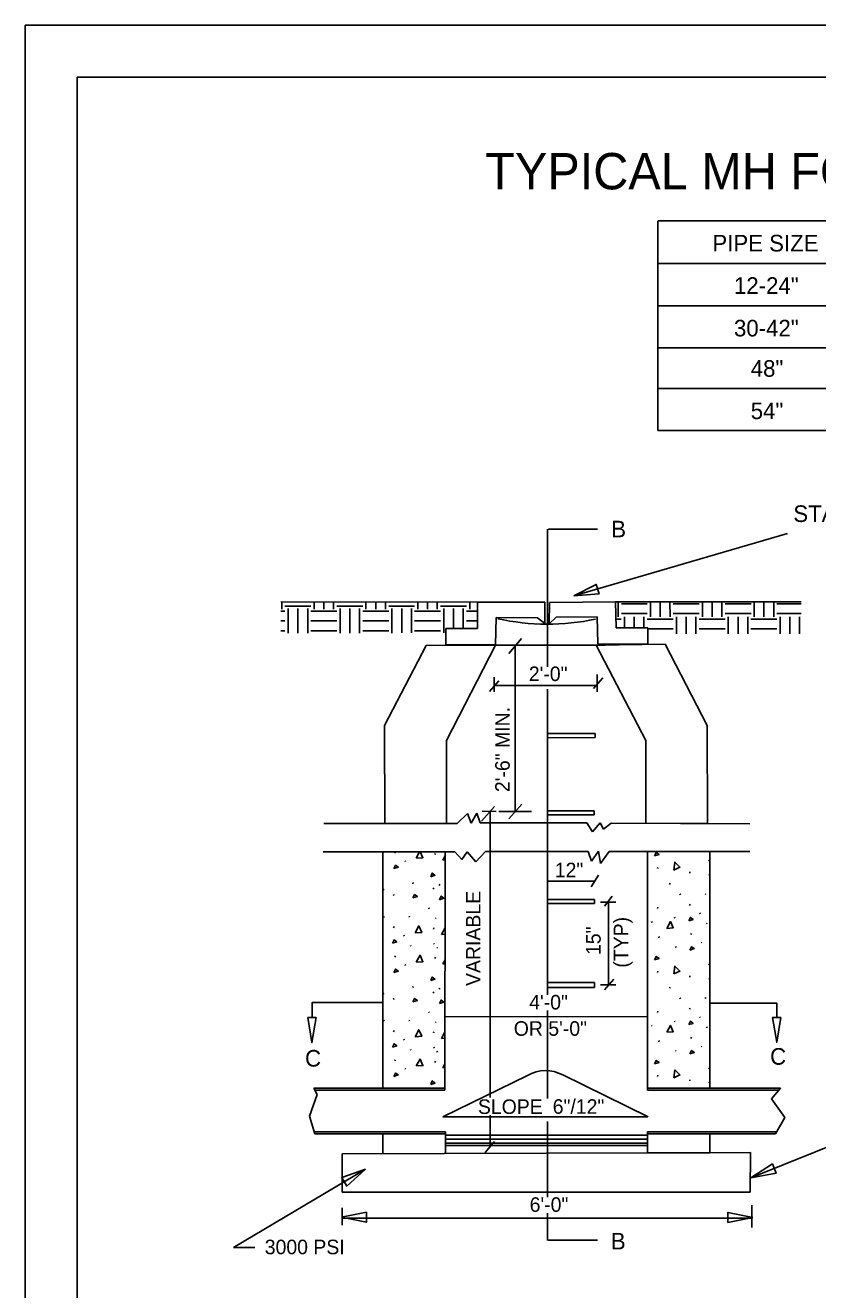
# Model space of a CAD drawing. Extents: x 0 to 8.5, y 0 to 11.
# Drawn here: x 0 to 3.82, y 4.91 to 11 of the extents above; entities that cross this region are included whole.
import ezdxf

# ---------------------------------------------------------------- set-up
doc = ezdxf.new("R2010")
doc.units = 0
for name, color, linetype in [('Level 1', 7, 'Continuous'), ('Level 2', 7, 'Continuous'), ('Level 34', 7, 'Continuous'), ('SHEET BORDER', 7, 'Continuous'), ('SHEET INDEX', 7, 'Continuous'), ('SHEET NOTES', 7, 'Continuous'), ('SHEET TRIM BORDER', 7, 'Continuous')]:
    doc.layers.add(name, color=color, linetype=linetype)

msp = doc.modelspace()

# ---------------------------------------------------------------- linework, layer by layer
at = {"layer": 'Level 1'}
for p, q in [((2.1785, 8.2235), (1.2305, 8.2255)), ((2.8435, 8.2255), (3.7375, 8.2245))]:
    msp.add_line(p, q, dxfattribs=at)
at = {"layer": 'Level 2'}
for p, q in [((2.5155, 8.5745), (2.5155, 7.9125)), ((2.7565, 8.5755), (2.5195, 8.5755)), ((2.3295, 7.9765), (2.3895, 8.0495)), ((1.9315, 8.0155), (1.7295, 7.6295)), ((2.2655, 8.0165), (1.9315, 8.0155)), ((2.0285, 7.5585), (2.2655, 8.0165)), ((2.2655, 8.0165), (2.7505, 8.0175)), ((2.3595, 8.0165), (2.3595, 7.2185)), ((3.0825, 8.0215), (2.7505, 8.0175)), ((2.7505, 8.0175), (2.7915, 8.0175)), ((2.7505, 8.0175), (2.9885, 7.5575)), ((3.2845, 7.6295), (3.0825, 8.0215)), ((2.2585, 7.8625), (2.2585, 7.7915)), ((2.7815, 7.8595), (2.7365, 7.8075)), ((2.7545, 7.8755), (2.7545, 7.7925)), ((2.2805, 7.8455), (2.2355, 7.7935)), ((2.2585, 7.8225), (2.7545, 7.8225)), ((2.5155, 7.8055), (2.5155, 6.3335)), ((1.7295, 7.6295), (1.7315, 7.1635)), ((3.2855, 7.1645), (3.2845, 7.6295)), ((2.0285, 7.1635), (2.0285, 7.5585)), ((2.5155, 7.5915), (2.7455, 7.5915)), ((2.5155, 7.5715), (2.7455, 7.5725)), ((2.7455, 7.5915), (2.7455, 7.5725)), ((2.9885, 7.5575), (2.9885, 7.1595)), ((2.3915, 7.2515), (2.3285, 7.1805)), ((2.0805, 7.1585), (2.1305, 7.2065)), ((2.1305, 7.2065), (2.1485, 7.1595)), ((2.1485, 7.1595), (2.1745, 7.2085)), ((2.1745, 7.2085), (2.1915, 7.1615)), ((2.2605, 7.2405), (2.1975, 7.1695)), ((2.2685, 7.2165), (2.2015, 7.2175)), ((2.2385, 7.2155), (2.2385, 5.8405)), ((2.2815, 7.2165), (2.4385, 7.2165)), ((2.5135, 7.2195), (2.7405, 7.2195)), ((2.7405, 7.2005), (2.5135, 7.2005)), ((2.7405, 7.2195), (2.7405, 7.2005)), ((1.4375, 7.1585), (2.0805, 7.1585)), ((1.7315, 7.1585), (2.0285, 7.1585)), ((2.0285, 7.1585), (2.0285, 7.1635)), ((2.1915, 7.1615), (2.7055, 7.1615)), ((2.7055, 7.1615), (2.7325, 7.1185)), ((2.7325, 7.1185), (2.7685, 7.1615)), ((2.7685, 7.1615), (2.7845, 7.1315)), ((2.7845, 7.1315), (2.8215, 7.1605)), ((2.8215, 7.1605), (3.4905, 7.1575)), ((2.9885, 7.1595), (3.2855, 7.1585)), ((3.2855, 7.1585), (3.2855, 7.1645)), ((1.4345, 7.0215), (2.0695, 7.0215)), ((1.7215, 7.0215), (2.0225, 7.0215)), ((1.7225, 5.8845), (1.7215, 7.0215)), ((1.7795, 7.0155), (1.7825, 7.0215)), ((1.9725, 7.0085), (1.9755, 7.0145)), ((2.0225, 7.0215), (2.0215, 5.8745)), ((2.0695, 7.0215), (2.1035, 6.9855)), ((2.1035, 6.9855), (2.1285, 7.0215)), ((2.1285, 7.0215), (2.1705, 6.9735)), ((2.1705, 6.9735), (2.2165, 7.0235)), ((2.2165, 7.0235), (2.7105, 7.0235)), ((2.7105, 7.0235), (2.7275, 6.9765)), ((2.7275, 6.9765), (2.7615, 7.0255)), ((2.7615, 7.0255), (2.7705, 6.9665)), ((2.7705, 6.9665), (2.8125, 7.0235)), ((2.8125, 7.0235), (3.4905, 7.0235)), ((2.9975, 5.8745), (2.9965, 7.0235)), ((2.9965, 7.0235), (3.2975, 7.0235)), ((3.2975, 7.0235), (3.2975, 5.8845)), ((1.8295, 6.9795), (1.8315, 6.9755)), ((3.0445, 6.9415), (3.0465, 6.9475)), ((3.2925, 6.9765), (3.2955, 6.9825)), ((2.5165, 6.8815), (2.7435, 6.8815)), ((2.7255, 6.8535), (2.7615, 6.9095)), ((3.2005, 6.9255), (3.2015, 6.9195)), ((1.7735, 6.8175), (1.7745, 6.8115)), ((1.8665, 6.8685), (1.8685, 6.8745)), ((1.9655, 6.8425), (1.9685, 6.8485)), ((1.9935, 6.8605), (1.9965, 6.8665)), ((3.1035, 6.8655), (3.1065, 6.8715)), ((3.1525, 6.8195), (3.1555, 6.8145)), ((3.2755, 6.8205), (3.2775, 6.8165)), ((2.5155, 6.7935), (2.7425, 6.7935)), ((2.5155, 6.7735), (2.7425, 6.7735)), ((2.7425, 6.7735), (2.7425, 6.7935)), ((2.7715, 6.7805), (2.8445, 6.7805)), ((2.8265, 6.8085), (2.7905, 6.7605)), ((2.8085, 6.3815), (2.8085, 6.7795)), ((3.0445, 6.7495), (3.0475, 6.7555)), ((3.1995, 6.7645), (3.2025, 6.7705)), ((1.7255, 6.7115), (1.7285, 6.7065)), ((1.8485, 6.7125), (1.8515, 6.7085)), ((1.9435, 6.7525), (1.9455, 6.7485)), ((1.9755, 6.7045), (1.9785, 6.7005)), ((3.1265, 6.7075), (3.1295, 6.7035)), ((3.2495, 6.7285), (3.2515, 6.7245)), ((1.7735, 6.6565), (1.7765, 6.6625)), ((1.9665, 6.6505), (1.9685, 6.6565)), ((3.0165, 6.6865), (3.0195, 6.6825)), ((3.2815, 6.6795), (3.2845, 6.6755)), ((1.8235, 6.6205), (1.8255, 6.6165)), ((1.9675, 6.5815), (1.9695, 6.5775)), ((3.0515, 6.6085), (3.0535, 6.6145)), ((3.2065, 6.6235), (3.2095, 6.6295)), ((3.2555, 6.5875), (3.2585, 6.5835)), ((1.7795, 6.5155), (1.7825, 6.5215)), ((1.8555, 6.5715), (1.8575, 6.5675)), ((1.9725, 6.5085), (1.9755, 6.5145)), ((1.9825, 6.5625), (1.9855, 6.5585)), ((3.1325, 6.5665), (3.1355, 6.5625)), ((1.8295, 6.4795), (1.8315, 6.4755)), ((3.2925, 6.4765), (3.2955, 6.4825)), ((2.5155, 6.3935), (2.7415, 6.3935)), ((2.7415, 6.3935), (2.7415, 6.3695)), ((2.8355, 6.4095), (2.7905, 6.3575)), ((3.0445, 6.4415), (3.0465, 6.4475)), ((3.2005, 6.4255), (3.2015, 6.4195)), ((1.8665, 6.3685), (1.8685, 6.3745)), ((1.9655, 6.3425), (1.9685, 6.3485)), ((1.9935, 6.3605), (1.9965, 6.3665)), ((2.7425, 6.3695), (2.5155, 6.3695)), ((2.8445, 6.3815), (2.7715, 6.3815)), ((3.1035, 6.3655), (3.1065, 6.3715)), ((1.7735, 6.3175), (1.7745, 6.3115)), ((3.1525, 6.3195), (3.1555, 6.3145)), ((3.1995, 6.2645), (3.2025, 6.2705)), ((3.2755, 6.3205), (3.2775, 6.3165)), ((1.7255, 6.2115), (1.7285, 6.2065)), ((1.8485, 6.2125), (1.8515, 6.2085)), ((1.9435, 6.2525), (1.9455, 6.2485)), ((2.0205, 6.2295), (2.9965, 6.2275)), ((2.5155, 6.2585), (2.5155, 5.8355)), ((3.0445, 6.2495), (3.0475, 6.2555)), ((3.1265, 6.2075), (3.1295, 6.2035)), ((3.2495, 6.2285), (3.2515, 6.2245)), ((1.7735, 6.1565), (1.7765, 6.1625)), ((1.9665, 6.1505), (1.9685, 6.1565)), ((1.9755, 6.2045), (1.9785, 6.2005)), ((3.0165, 6.1865), (3.0195, 6.1825)), ((3.2815, 6.1795), (3.2845, 6.1755)), ((1.8235, 6.1205), (1.8255, 6.1165)), ((3.0515, 6.1085), (3.0535, 6.1145)), ((3.2065, 6.1235), (3.2095, 6.1295)), ((3.2555, 6.0875), (3.2585, 6.0835)), ((1.8555, 6.0715), (1.8575, 6.0675)), ((1.9675, 6.0815), (1.9695, 6.0775)), ((1.9825, 6.0625), (1.9855, 6.0585)), ((3.1325, 6.0665), (3.1355, 6.0625)), ((1.7795, 6.0155), (1.7825, 6.0215)), ((1.8295, 5.9795), (1.8315, 5.9755)), ((1.9725, 6.0085), (1.9755, 6.0145)), ((3.2925, 5.9765), (3.2955, 5.9825)), ((2.0105, 5.7475), (2.4185, 5.9455)), ((2.5895, 5.9485), (2.9995, 5.7475)), ((3.0445, 5.9415), (3.0465, 5.9475)), ((3.2005, 5.9255), (3.2015, 5.9195)), ((1.3685, 5.7505), (1.4065, 5.8535)), ((1.4065, 5.8535), (1.3905, 5.8845)), ((1.3905, 5.8845), (2.0215, 5.8845)), ((1.3955, 5.8745), (2.0215, 5.8745)), ((2.0215, 5.8845), (1.7225, 5.8845)), ((2.9975, 5.8845), (3.6385, 5.8845)), ((3.2975, 5.8845), (2.9975, 5.8845)), ((2.9975, 5.8745), (3.6305, 5.8745)), ((3.5945, 5.8335), (3.6385, 5.8845)), ((3.6585, 5.7435), (3.5945, 5.8335)), ((1.3955, 5.6645), (1.3685, 5.7505)), ((2.0105, 5.7475), (2.9965, 5.7475)), ((2.2385, 5.7545), (2.2385, 5.6065)), ((2.5155, 5.7245), (2.5155, 5.3605)), ((3.6135, 5.6645), (3.6585, 5.7435)), ((1.3925, 5.6745), (2.0235, 5.6745)), ((1.3955, 5.6645), (2.0215, 5.6645)), ((1.7225, 5.5705), (1.7225, 5.6645)), ((2.0235, 5.5705), (2.0235, 5.6745)), ((2.9975, 5.6745), (3.6185, 5.6745)), ((2.9975, 5.5735), (2.9975, 5.6745)), ((2.9975, 5.6645), (3.6135, 5.6645)), ((2.9975, 5.6645), (3.2975, 5.6645)), ((3.2975, 5.6645), (3.2975, 5.5735)), ((3.2975, 5.6645), (3.2975, 5.5735)), ((2.0235, 5.6585), (2.9975, 5.6585)), ((2.0235, 5.6395), (2.9975, 5.6395)), ((2.0235, 5.6195), (2.9975, 5.6195)), ((2.0235, 5.6085), (2.9975, 5.6085)), ((2.2595, 5.6275), (2.2145, 5.5755)), ((3.4925, 5.5745), (1.5265, 5.5695)), ((1.5265, 5.5695), (1.5265, 5.3845)), ((3.2975, 5.5735), (2.9975, 5.5735)), ((3.4915, 5.3845), (3.4925, 5.5745)), ((1.5265, 5.3845), (3.4915, 5.3845)), ((1.5265, 5.3085), (1.5265, 5.2255)), ((3.4995, 5.3215), (3.4995, 5.2145)), ((2.5115, 5.2595), (1.5265, 5.2595)), ((2.5155, 5.2835), (2.5155, 5.1515)), ((2.5155, 5.2595), (3.4985, 5.2595)), ((1.0025, 5.1185), (1.1065, 5.1185)), ((2.5195, 5.1535), (2.7565, 5.1535))]:
    msp.add_line(p, q, dxfattribs=at)
for points in [[(2.6425, 8.2535), (3.6715, 8.5545)], [(1.8835, 6.9915), (1.8995, 7.0215)], [(1.9025, 7.0215), (1.9155, 6.9935), (1.8845, 6.9915)], [(2.0115, 6.9825), (2.0225, 7.0035)], [(3.0315, 7.0025), (3.0395, 7.0185), (3.0525, 7.0085), (3.0315, 7.0025)], [(1.7755, 6.9415), (1.7835, 6.9575), (1.7965, 6.9485), (1.7755, 6.9415)], [(2.0225, 6.9835), (2.0115, 6.9825)], [(3.1245, 6.9345), (3.1295, 6.9725), (3.1535, 6.9485), (3.1245, 6.9345)], [(1.9535, 6.9025), (1.9605, 6.9195), (1.9735, 6.9095), (1.9535, 6.9025)], [(3.2935, 6.9085), (3.2975, 6.9165)], [(3.2975, 6.9095), (3.2935, 6.9085)], [(1.7215, 6.8455), (1.7265, 6.8405), (1.7215, 6.8385)], [(1.8675, 6.8005), (1.8755, 6.8165), (1.8885, 6.8065), (1.8675, 6.8005)], [(1.9945, 6.7915), (2.0025, 6.8085), (2.0155, 6.7985), (1.9945, 6.7915)], [(3.1955, 6.6905), (3.2035, 6.7065), (3.2165, 6.6965), (3.1955, 6.6905)], [(1.8775, 6.6325), (1.8955, 6.6655), (1.9095, 6.6345), (1.8785, 6.6325)], [(2.0045, 6.6245), (2.0225, 6.6565)], [(3.0895, 6.6535), (3.1075, 6.6865), (3.1215, 6.6565), (3.0905, 6.6535)], [(1.7695, 6.5825), (1.7765, 6.5985), (1.7895, 6.5885), (1.7695, 6.5825)], [(2.0225, 6.6255), (2.0055, 6.6245)], [(1.8835, 6.4915), (1.9015, 6.5245), (1.9155, 6.4935), (1.8845, 6.4915)], [(3.0315, 6.5025), (3.0395, 6.5185), (3.0525, 6.5085), (3.0315, 6.5025)], [(3.2015, 6.5495), (3.2095, 6.5655), (3.2225, 6.5565), (3.2015, 6.5495)], [(1.7755, 6.4415), (1.7835, 6.4575), (1.7965, 6.4485), (1.7755, 6.4415)], [(2.0115, 6.4825), (2.0225, 6.5025)], [(2.0225, 6.4835), (2.0115, 6.4825)], [(3.1245, 6.4345), (3.1295, 6.4725), (3.1535, 6.4485), (3.1245, 6.4345)], [(1.9535, 6.4025), (1.9605, 6.4195), (1.9735, 6.4095), (1.9535, 6.4025)], [(3.2935, 6.4085), (3.2975, 6.4165)], [(3.2975, 6.4095), (3.2935, 6.4085)], [(1.7225, 6.3445), (1.7265, 6.3405), (1.7225, 6.3385)], [(1.3815, 6.2245), (1.3825, 6.2975), (1.7225, 6.2965)], [(1.8675, 6.3005), (1.8755, 6.3165), (1.8885, 6.3065), (1.8675, 6.3005)], [(1.9945, 6.2915), (2.0025, 6.3085), (2.0155, 6.2985), (1.9945, 6.2915)], [(3.6195, 6.2255), (3.6195, 6.2945), (3.2935, 6.2945)], [(1.8775, 6.1325), (1.8955, 6.1655), (1.9095, 6.1345), (1.8785, 6.1325)], [(2.0045, 6.1245), (2.0215, 6.1565)], [(3.0895, 6.1535), (3.1075, 6.1865), (3.1215, 6.1565), (3.0905, 6.1535)], [(3.1955, 6.1905), (3.2035, 6.2065), (3.2165, 6.1965), (3.1955, 6.1905)], [(1.7695, 6.0825), (1.7765, 6.0985), (1.7895, 6.0885), (1.7695, 6.0825)], [(2.0215, 6.1255), (2.0055, 6.1245)], [(1.8835, 5.9915), (1.9015, 6.0245), (1.9155, 5.9935), (1.8845, 5.9915)], [(3.2015, 6.0495), (3.2095, 6.0655), (3.2225, 6.0565), (3.2015, 6.0495)], [(2.0115, 5.9825), (2.0215, 6.0015)], [(2.0215, 5.9835), (2.0115, 5.9825)], [(3.0315, 6.0025), (3.0395, 6.0185), (3.0525, 6.0085), (3.0315, 6.0025)], [(3.1245, 5.9345), (3.1295, 5.9725), (3.1535, 5.9485), (3.1245, 5.9345)], [(1.7755, 5.9415), (1.7835, 5.9575), (1.7965, 5.9485), (1.7755, 5.9415)], [(1.9535, 5.9025), (1.9605, 5.9195), (1.9735, 5.9095), (1.9535, 5.9025)], [(3.2935, 5.9085), (3.2975, 5.9165)], [(3.2975, 5.9095), (3.2935, 5.9085)], [(3.4955, 5.4535), (4.4375, 5.8325)], [(1.6395, 5.4955), (1.0025, 5.1185)]]:
    msp.add_lwpolyline(points, dxfattribs=at)
for points in [[(2.6425, 8.2535), (2.7635, 8.2635), (2.7505, 8.3095)], [(1.4015, 6.2245), (1.3805, 6.1045), (1.3615, 6.2245)], [(3.6395, 6.2255), (3.6195, 6.1055), (3.5995, 6.2255)], [(1.6395, 5.4955), (1.5245, 5.4545), (1.5485, 5.4135)], [(3.4955, 5.4535), (3.6165, 5.4755), (3.5985, 5.5205)], [(1.5235, 5.2635), (1.6435, 5.2395), (1.6435, 5.2875)], [(3.5045, 5.2625), (3.3845, 5.2865), (3.3845, 5.2385)]]:
    msp.add_lwpolyline(points, close=True, dxfattribs=at)
for centre, radius, start, end in [((2.5156, 9.2289), 1.1111, 257.51545, 282.02751), ((2.5061, 5.7934), 0.1759, 61.7118, 119.79785)]:
    msp.add_arc(centre, radius, start, end, dxfattribs=at)
at = {"layer": 'Level 34'}
for p, q in [((2.1785, 8.2235), (2.1775, 8.0975)), ((2.5025, 8.2235), (2.1785, 8.2235)), ((2.5025, 8.1205), (2.5025, 8.2235)), ((2.5255, 8.2225), (2.5235, 8.1195)), ((2.8435, 8.2255), (2.5255, 8.2225)), ((2.8455, 8.1005), (2.8435, 8.2255)), ((2.1775, 8.0975), (2.0255, 8.0975)), ((2.0255, 8.0975), (2.0255, 8.0185)), ((2.2655, 8.0185), (2.2685, 8.1505)), ((2.2685, 8.1505), (2.4665, 8.1485)), ((2.4665, 8.1485), (2.5025, 8.1205)), ((2.5235, 8.1195), (2.5575, 8.1515)), ((2.5575, 8.1515), (2.7545, 8.1535)), ((2.7545, 8.1535), (2.7575, 8.0225)), ((2.9985, 8.1005), (2.8455, 8.1005)), ((2.9985, 8.0215), (2.9985, 8.1005)), ((2.0255, 8.0185), (2.2655, 8.0185)), ((2.7575, 8.0225), (2.9985, 8.0215))]:
    msp.add_line(p, q, dxfattribs=at)
at = {"layer": 'SHEET BORDER'}
msp.add_lwpolyline([(8.25, 10.75), (0.25, 10.75), (0.25, 0.25), (8.25, 0.25)], close=True, dxfattribs=at)
at = {"layer": 'SHEET INDEX'}
for p, q in [((1.2351, 8.1895), (1.2351, 8.2255)), ((1.3912, 8.1894), (1.3912, 8.2252)), ((1.4381, 8.1895), (1.438, 8.2251)), ((1.4849, 8.1895), (1.4849, 8.225)), ((1.641, 8.1894), (1.641, 8.2247)), ((1.6879, 8.1895), (1.6879, 8.2246)), ((1.7348, 8.1895), (1.7347, 8.2245)), ((1.8908, 8.1894), (1.8908, 8.2241)), ((1.9377, 8.1895), (1.9377, 8.224)), ((1.9846, 8.1895), (1.9846, 8.2239)), ((2.1406, 8.1894), (2.1406, 8.2236)), ((2.8556, 8.1535), (2.8556, 8.2255)), ((2.9961, 8.2159), (2.8711, 8.2159)), ((3.0117, 8.1534), (3.0117, 8.2253)), ((3.0586, 8.1535), (3.0586, 8.2253)), ((3.1055, 8.1535), (3.1054, 8.2252)), ((3.2459, 8.2159), (3.1209, 8.2159)), ((3.2615, 8.1534), (3.2615, 8.2251)), ((3.3084, 8.1535), (3.3084, 8.225)), ((3.3553, 8.1535), (3.3553, 8.225)), ((3.4957, 8.2159), (3.3707, 8.2159)), ((3.5114, 8.1534), (3.5113, 8.2248)), ((3.5582, 8.1535), (3.5582, 8.2247)), ((3.6051, 8.1535), (3.6051, 8.2247)), ((3.7375, 8.2159), (3.6205, 8.2159)), ((1.2509, 8.1801), (1.2305, 8.1801)), ((1.3757, 8.2052), (1.2507, 8.2051)), ((1.2666, 8.0748), (1.2665, 8.1926)), ((1.3135, 8.0748), (1.3134, 8.1927)), ((1.3603, 8.0749), (1.3603, 8.1928)), ((1.5007, 8.1801), (1.3757, 8.1801)), ((1.6256, 8.2052), (1.5006, 8.2051)), ((1.5164, 8.075), (1.5164, 8.1926)), ((1.5633, 8.075), (1.5632, 8.1927)), ((1.6101, 8.0751), (1.6101, 8.1928)), ((1.7506, 8.1801), (1.6256, 8.1801)), ((1.8754, 8.2052), (1.7504, 8.2051)), ((1.7662, 8.0752), (1.7662, 8.1926)), ((1.8131, 8.0753), (1.813, 8.1927)), ((1.86, 8.0753), (1.8599, 8.1928)), ((2.0004, 8.1801), (1.8754, 8.1801)), ((2.1252, 8.2052), (2.0002, 8.2051)), ((2.016, 8.0755), (2.016, 8.1926)), ((2.0629, 8.0975), (2.0629, 8.1927)), ((2.1098, 8.0975), (2.1097, 8.1928)), ((2.1782, 8.1801), (2.1252, 8.1801)), ((2.9961, 8.1691), (2.8711, 8.169)), ((3.2459, 8.1691), (3.1209, 8.169)), ((3.4957, 8.1691), (3.3707, 8.169)), ((3.7373, 8.1691), (3.6205, 8.169)), ((1.2509, 8.1332), (1.2305, 8.1332)), ((1.5007, 8.1332), (1.3757, 8.1332)), ((1.7506, 8.1332), (1.6256, 8.1332)), ((2.0004, 8.1332), (1.8754, 8.1332)), ((2.1778, 8.1332), (2.1252, 8.1332)), ((2.871, 8.1416), (2.8449, 8.1416)), ((2.8865, 8.1005), (2.8864, 8.1533)), ((2.9333, 8.1005), (2.9333, 8.1534)), ((2.9802, 8.1005), (2.9802, 8.1534)), ((3.1208, 8.1416), (2.9958, 8.1416)), ((3.1208, 8.0947), (2.9985, 8.0947)), ((3.1363, 8.0709), (3.1363, 8.1533)), ((3.1832, 8.0709), (3.1831, 8.1534)), ((3.2301, 8.071), (3.23, 8.1534)), ((3.3706, 8.1416), (3.2456, 8.1416)), ((3.3707, 8.0947), (3.2457, 8.0947)), ((3.3861, 8.071), (3.3861, 8.1533)), ((3.433, 8.071), (3.433, 8.1534)), ((3.4799, 8.071), (3.4798, 8.1534)), ((3.6205, 8.1416), (3.4955, 8.1416)), ((3.6205, 8.0947), (3.4955, 8.0947)), ((3.6359, 8.0711), (3.6359, 8.1533)), ((3.6828, 8.0711), (3.6828, 8.1534)), ((3.7297, 8.0711), (3.7297, 8.1534)), ((1.2509, 8.0864), (1.2305, 8.0864)), ((1.5008, 8.0864), (1.3758, 8.0863)), ((1.7506, 8.0864), (1.6256, 8.0863)), ((2.0004, 8.0864), (1.8754, 8.0863))]:
    msp.add_line(p, q, dxfattribs=at)
at = {"layer": 'SHEET NOTES'}
for p, q in [((3.0475, 10.0585), (5.4015, 10.0585)), ((3.0475, 10.0575), (3.0475, 9.0495)), ((3.0475, 9.8535), (5.4025, 9.8535)), ((3.0485, 9.6495), (5.4035, 9.6495)), ((5.4005, 9.4475), (3.0475, 9.4475)), ((3.0485, 9.2515), (5.4035, 9.2515)), ((5.4015, 9.0495), (3.0475, 9.0495))]:
    msp.add_line(p, q, dxfattribs=at)
at = {"layer": 'SHEET TRIM BORDER'}
msp.add_lwpolyline([(8.5, 11), (0, 11), (0, 0), (8.5, 0)], close=True, dxfattribs=at)

# ---------------------------------------------------------------- texts
at = {"layer": 'Level 2'}
for s, height, p in [('STANDARD MANHOLE', 0.079998, (3.6995, 8.6095)), ('B', 0.08, (2.8225, 8.5355)), ('2\'-0" ', 0.07, (2.4255, 7.844)), ('OR 5\'-0"', 0.07, (2.3529, 6.1369)), ('C ', 0.08, (1.3475, 5.9885)), ('C ', 0.08, (3.5875, 5.9975)), ('SLOPE', 0.07, (2.1802, 5.7607)), ('6"/12"', 0.07, (2.5406, 5.7615)), ('6\'-0" ', 0.07, (2.4295, 5.2895)), ('B', 0.08, (2.8205, 5.1085)), ('3000 PSI ', 0.07, (1.1535, 5.0855))]:
    msp.add_text(s, height=height, dxfattribs=at).set_placement(p)
for s, rotation, p in [('2\'-6" MIN.', 90, (2.3335, 7.3095)), ('12"', 0.1, (2.5505, 6.8995)), ('VARIABLE', 90, (2.1925, 6.3765)), ('(TYP) ', 90, (2.9045, 6.4645)), ('15" ', 90, (2.7715, 6.5255)), ('4\'-0"                                                                           ', 359.88333, (2.4272, 6.2637))]:
    msp.add_text(s, height=0.07, rotation=rotation, dxfattribs=at).set_placement(p)
at = {"layer": 'SHEET NOTES'}
for s, height, p in [('TYPICAL MH FOR STORM SEWER', 0.174996, (2.2156, 10.2103)), ('PIPE SIZE', 0.08, (3.3095, 9.9115)), ('12-24"', 0.08, (3.4136, 9.7075)), ('30-42"', 0.08, (3.4136, 9.5025)), ('48"', 0.08, (3.4943, 9.3085)), ('54"', 0.08, (3.4943, 9.1045))]:
    msp.add_text(s, height=height, dxfattribs=at).set_placement(p)

doc.saveas('drawing.dxf')
